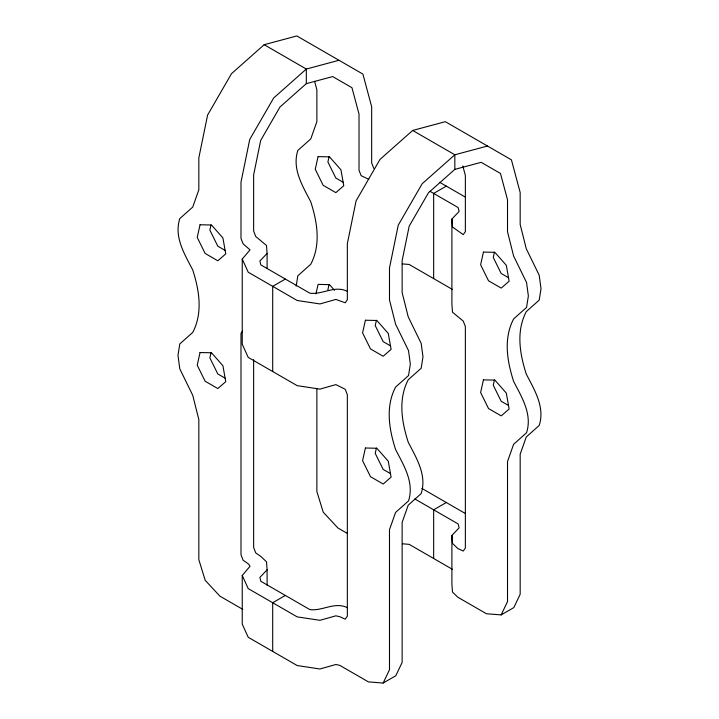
<?xml version="1.0" encoding="UTF-8"?>
<svg xmlns="http://www.w3.org/2000/svg" width="719" height="719" viewBox="0 0 719 719"><rect width="100%" height="100%" fill="white"/><g stroke="black" fill="none" stroke-linecap="round" stroke-linejoin="round"><path stroke-width="1.08" d="M296.183 286.162L297.828 275.799L310.77 264.259C321.078 244.631 317.259 222.018 310.77 201.832C302.636 186.023 291.86 168.92 297.828 150.46L310.77 138.92L316.863 121.7L316.863 89.731L314.607 81.301M211.018 224.948L209.867 230.116L217.776 246.15L225.029 250.338M211.044 352.616L209.867 357.891L217.776 373.925L225.029 378.113M329.05 156.805L327.891 161.973L335.809 178.006L343.062 182.195M315.956 293.882L318.077 284.391L329.509 284.634L334.515 290.305M327.891 289.748L329.068 284.472M376.405 320.315L375.228 325.59L383.146 341.624L390.399 345.812M376.405 448.09L375.228 453.365L383.146 469.39L390.399 473.578M494.438 252.171L493.261 257.447L501.17 273.481L508.432 277.669M494.438 379.947L493.261 385.222L501.17 401.247L508.432 405.435M242.564 331.055L240.991 333.31L240.991 554.78L243.094 560.209L248.486 563.975L250.041 566.266L242.24 575.461L242.24 624.137L248.217 637.277L297.181 665.551L319.946 668.994L335.872 664.491L339.835 665.39L368.416 681.891L383.137 683.05L389.491 669.722L389.491 529.651L395.585 512.431L408.527 500.891C414.495 482.431 403.719 465.328 395.585 449.519C389.096 429.333 385.276 406.72 395.585 387.092L408.527 375.552L410.342 364.156L408.527 350.656L395.585 324.179L389.491 299.913L389.491 267.944L398.245 225.173L422.161 183.749L454.83 154.783L487.5 146.029M414.818 498.941L458.138 523.944L459.126 527.836L451.9 535.43L451.9 584.107L452.494 592.061L457.868 597.246L486.448 613.747L501.161 614.907L507.524 601.578L507.524 461.508L513.618 444.288L526.56 432.748C532.527 414.288 521.751 397.185 513.618 381.376C507.129 361.19 503.3 338.577 513.618 318.948L526.56 307.408L528.366 296.003L526.56 282.513L513.618 256.036L507.524 231.77L507.524 199.801L500.46 173.459L481.173 162.323L454.83 169.378L428.479 192.746L409.192 226.152L402.137 260.646L402.137 292.615L408.23 316.872L421.172 343.358L422.988 356.849L421.172 368.254L408.23 379.794C397.922 399.422 401.741 422.035 408.23 442.212C416.364 458.03 427.14 475.124 421.172 493.594L408.23 505.133L402.137 522.354L402.137 662.424L395.783 675.752L383.137 683.05M242.24 575.461L248.217 588.6L297.181 616.875L319.946 620.317L335.872 615.815L339.835 616.713L345.228 619.176L347.34 616.183L347.34 394.704L345.228 389.276L335.872 384.611L319.946 389.114L297.181 385.663L248.217 357.397L242.24 344.248L242.24 259.065L250.041 249.879L243.094 243.822L240.991 238.393L240.991 182.213L249.745 139.432L273.66 98.009L306.321 69.042L338.991 60.288M368.793 179.337L361.127 175.679L359.015 170.241L359.015 114.069L351.959 87.718L332.672 76.582L306.321 83.647L279.979 107.005L260.691 140.412L253.636 174.906L253.636 231.087L255.739 236.524L266.506 245.476L267.1 253.43L259.874 261.024L260.862 264.916L309.826 293.181C322.454 294.979 334.91 284.778 347.601 291.519M451.9 535.43L452.494 543.384L457.868 548.57L463.261 551.033L465.364 548.04L465.364 326.561L463.261 321.132L452.494 312.172L451.9 304.218L451.9 219.043L459.126 211.449L458.138 207.557L429.89 191.245M253.636 359.563L253.636 547.483L255.739 552.911L261.132 556.677L266.506 561.863L267.1 569.816L259.874 577.411L260.862 581.303L309.826 609.577C322.472 611.312 334.542 601.408 347.493 607.69M373.772 168.372L371.66 162.943L371.66 106.763L362.906 74.093L296.839 35.95L264.17 44.704L231.5 73.671L207.584 115.094L198.83 157.874L198.83 189.843L192.737 207.063L179.795 218.603C173.827 237.063 184.603 254.167 192.737 269.976C199.226 290.161 203.046 312.774 192.737 332.403L179.795 343.943L177.988 355.348L179.795 368.838L192.737 395.315L198.83 419.581L198.83 559.652L205.194 580.314L219.906 596.15L242.77 609.353M501.161 614.907L513.806 607.6L520.17 594.28L520.17 454.21L526.263 436.99L539.205 425.45C545.173 406.981 534.397 389.887 526.263 374.069C519.774 353.892 515.954 331.279 526.263 311.651L539.205 300.111L541.012 288.705L539.205 275.215L526.263 248.729L520.17 224.472L520.17 192.503L511.416 159.834L445.34 121.691L412.679 130.445L380.009 159.411L356.094 200.835L347.34 243.615L347.34 299.787L345.228 302.789L335.872 299.428L319.946 303.93L297.181 300.488L248.217 272.213L242.24 259.065M285.344 279.044L272.699 286.351L272.699 371.534M446.301 186.122L433.656 193.42L433.656 278.604M285.344 595.44L272.699 602.738L272.699 651.414M446.301 502.509L433.656 509.816L433.656 558.483M402.433 263.9L409.174 264.466L452.485 289.478M402.433 543.78L409.174 544.355L452.485 569.358M264.17 44.704L306.321 69.042L306.321 83.647M412.679 130.445L454.83 154.783L454.83 169.378M439.704 182.311L465.13 196.997M421.819 488.372L465.13 513.384M347.466 533.507L337.939 528.007L323.217 512.171L316.863 491.499L316.863 388.413M462.829 165.981L465.364 175.463L465.364 231.644L463.261 234.646L452.494 226.997L451.9 219.043M267.1 253.43L267.1 267.998M267.1 569.816L267.1 585.311M200.044 224.759L197.222 237.423L205.131 253.448L217.83 260.781L225.739 253.888L222.917 237.971L211.476 225.002L200.044 224.759M200.044 352.535L197.222 365.189L205.131 381.223L217.83 388.548L225.739 381.663L222.917 365.737L211.476 352.777L200.044 352.535M318.077 156.616L315.246 169.28L323.164 185.304L335.854 192.638L343.772 185.745L340.95 169.819L329.509 156.859L318.077 156.616M365.405 320.234L362.583 332.897L370.501 348.922L383.191 356.256L391.109 349.362L388.278 333.436L376.846 320.476L365.405 320.234M365.405 448.009L362.583 460.663L370.501 476.697L383.191 484.022L391.109 477.137L388.278 461.212L376.846 448.252L365.405 448.009M483.438 252.09L480.616 264.745L488.525 280.778L501.224 288.103L509.133 281.219L506.311 265.293L494.879 252.333L483.438 252.09M483.438 379.866L480.616 392.52L488.525 408.554L501.224 415.879L509.133 408.985L506.311 393.068L494.879 380.108L483.438 379.866"/></g></svg>
